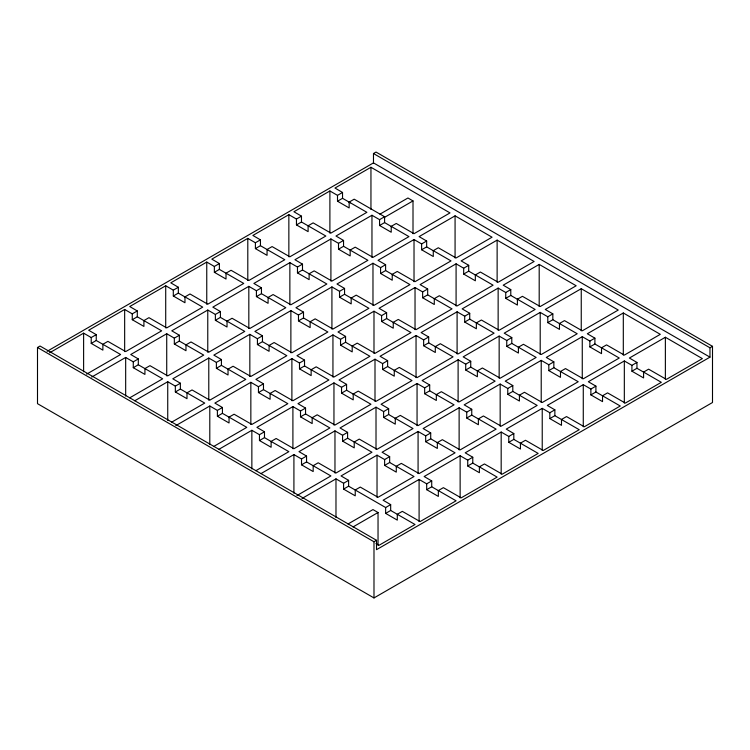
<?xml version="1.0" encoding="UTF-8"?>
<svg xmlns="http://www.w3.org/2000/svg" width="750" height="750" viewBox="0 0 750 750"><rect width="100%" height="100%" fill="white"/><g stroke="black" fill="none" stroke-linecap="round" stroke-linejoin="round"><path stroke-width="1.12" d="M373.481 153.525L376.012 152.062L712.5 346.331L712.5 402.506L373.988 597.938L37.5 403.669L37.5 347.494L40.031 346.031L376.519 540.3L376.519 549.666L709.969 357.15L709.969 347.794L373.481 153.525L373.481 162.881L709.969 357.15M47.128 351.3L373.481 162.881M49.631 352.781L83.616 333.159L91.219 337.547L96.244 334.65L88.678 330.234L124.659 309.459L132.263 313.856L137.297 310.95L129.731 306.534L165.712 285.769L173.306 290.156L178.341 287.25L170.775 282.844L206.756 262.069L214.359 266.456L219.384 263.55L211.828 259.144L247.8 238.369L255.403 242.756L260.438 239.85L252.872 235.444L288.853 214.669L296.456 219.056L301.481 216.15L293.916 211.744L329.897 190.969L337.5 195.356L342.534 192.459L334.969 188.044L370.95 167.269L450 212.916L414.019 233.691L396.244 223.472L391.219 226.369L391.219 232.228L379.556 225.497L379.556 219.647L371.962 215.259L335.981 236.025L343.547 240.441L343.547 246.291L338.512 249.197L338.512 243.338L330.909 238.95L294.928 259.725L302.494 264.131L302.494 269.991L297.469 272.887L297.469 267.037L289.866 262.65L253.884 283.425L261.45 287.831L261.45 293.681L256.416 296.588L256.416 290.738L248.822 286.35L212.841 307.125L220.406 311.531L220.406 317.381L227.203 321.309M91.219 337.547L91.219 343.406L96.244 340.5L120.609 354.516L86.625 374.137M132.263 313.856L132.263 319.706L137.297 316.8L161.653 330.825L125.672 351.591L107.906 341.372L102.872 344.278L102.872 350.128L91.219 343.406M173.306 290.156L173.306 296.006L178.341 293.1L185.137 297.028M214.359 266.456L214.359 272.306L219.384 269.4L243.75 283.425L207.769 304.2L189.994 293.981L184.969 296.878L184.969 302.738L173.306 296.006M255.403 242.756L255.403 248.606L260.438 245.7L284.794 259.725L248.822 280.5L231.047 270.281L226.013 273.188L226.013 279.037L214.359 272.306M296.456 219.056L296.456 224.906L301.481 222.009L325.847 236.025L289.866 256.8L272.091 246.581L267.056 249.488L267.056 255.338L255.403 248.606M337.5 195.356L337.5 201.216L342.534 198.309L350.297 202.791M337.5 201.216L349.153 207.938L349.153 202.088L354.188 199.181L384.591 216.741L384.591 222.591L391.388 226.519M91.697 377.062L125.672 357.45L133.275 361.837L138.309 358.931L130.744 354.516L166.725 333.75L174.328 338.137L179.353 335.231L171.788 330.825L207.769 310.05L215.372 314.438L220.406 311.531M379.959 214.153L407.944 197.991L413.006 200.916L413.006 233.691M256.416 290.738L261.45 287.831M297.469 267.037L302.494 264.131M338.512 243.338L343.547 240.441M379.556 219.647L384.591 216.741M384.019 217.65L413.006 200.916M133.275 361.837L133.275 367.688L138.309 364.781L162.666 378.806L129.684 397.847M174.328 338.137L174.328 343.988L179.353 341.081L203.719 355.106L167.737 375.881L149.963 365.663L144.928 368.559L144.928 374.419L133.275 367.688M215.372 314.438L215.372 320.287L220.406 317.381M379.556 225.497L384.591 222.591M215.372 320.287L227.025 327.019L227.025 321.169L232.059 318.263L249.834 328.481L285.806 307.706L261.45 293.681M134.756 400.772L167.737 381.731L175.341 386.119L180.366 383.212L172.8 378.806L208.781 358.031L216.384 362.419L221.419 359.513L213.853 355.106L249.834 334.331L257.428 338.719L262.462 335.812L254.897 331.406L290.878 310.631L298.481 315.019L303.506 312.122L295.95 307.706L331.922 286.931L339.525 291.328L344.559 288.422L336.994 284.006L372.975 263.241L380.578 267.628L385.603 264.722L378.038 260.316L414.019 239.541L421.622 243.928L426.656 241.022L419.091 236.616L455.072 215.841L492.056 237.197L456.084 257.972L438.309 247.753L433.275 250.659L433.275 256.509L421.622 249.778L421.622 243.928M175.341 386.119L175.341 391.969L180.366 389.062L204.731 403.087L171.75 422.128M216.384 362.419L216.384 368.269L221.419 365.363L245.775 379.387L209.794 400.162L192.028 389.944L186.994 392.85L186.994 398.7L175.341 391.969M257.428 338.719L257.428 344.569L262.462 341.672L269.259 345.591M298.481 315.019L298.481 320.878L303.506 317.972L327.872 331.988L291.891 352.762L274.116 342.544L269.091 345.45L269.091 351.3L257.428 344.569M339.525 291.328L339.525 297.178L344.559 294.272L368.916 308.297L332.944 329.062L315.169 318.844L310.134 321.75L310.134 327.6L298.481 320.878M380.578 267.628L380.578 273.478L385.603 270.572L409.969 284.597L373.988 305.372L356.212 295.144L351.178 298.05L351.178 303.9L339.525 297.178M421.622 249.778L426.656 246.872L433.453 250.8M175.819 425.634L209.794 406.012L217.397 410.4L222.431 407.494L214.866 403.087L250.847 382.312L258.45 386.7L263.475 383.794L255.909 379.387L291.891 358.612L299.494 363L304.528 360.103L296.962 355.688L332.944 334.913L340.538 339.309L345.572 336.403L338.006 331.988L373.988 311.222L381.591 315.609L386.616 312.703L379.05 308.297L415.031 287.522L422.634 291.909L427.669 289.003L420.103 284.597L456.084 263.822L463.678 268.209L468.712 265.303L461.147 260.897L497.128 240.122L534.122 261.478L498.141 282.253L480.366 272.034L475.341 274.941L475.341 280.791L463.678 274.059L463.678 268.209M217.397 410.4L217.397 416.25L222.431 413.344L246.788 427.369L213.806 446.409M258.45 386.7L258.45 392.55L263.475 389.653L287.841 403.669L251.859 424.444L234.084 414.225L229.05 417.131L229.05 422.981L217.397 416.25M299.494 363L299.494 368.859L304.528 365.953L311.325 369.872M340.538 339.309L340.538 345.159L345.572 342.253L369.928 356.278L333.956 377.044L316.181 366.825L311.147 369.731L311.147 375.581L299.494 368.859M381.591 315.609L381.591 321.459L386.616 318.553L410.981 332.578L375 353.353L357.225 343.134L352.2 346.031L352.2 351.891L340.538 345.159M422.634 291.909L422.634 297.759L427.669 294.853L452.025 308.878L416.044 329.653L398.278 319.434L393.244 322.341L393.244 328.191L381.591 321.459M463.678 274.059L468.712 271.153L475.509 275.081M218.878 449.334L251.859 430.294L259.462 434.681L264.488 431.784L256.922 427.369L292.903 406.594L300.506 410.991L305.541 408.084L297.975 403.669L333.956 382.903L341.55 387.291L346.584 384.384L339.019 379.978L375 359.203L382.603 363.591L387.628 360.684L380.072 356.278L416.044 335.503L423.647 339.891L428.681 336.984L421.116 332.578L457.097 311.803L464.7 316.191L469.725 313.284L462.159 308.878L498.141 288.103L505.744 292.491L510.778 289.594L503.212 285.178L539.194 264.403L576.178 285.769L540.206 306.534L522.431 296.316L517.397 299.222L517.397 305.072L505.744 298.35L505.744 292.491M259.462 434.681L259.462 440.541L264.488 437.634L288.853 451.65L255.872 470.7M300.506 410.991L300.506 416.841L305.541 413.934L329.897 427.959L293.916 448.725L276.15 438.506L271.116 441.412L271.116 447.262L259.462 440.541M341.55 387.291L341.55 393.141L346.584 390.234L353.381 394.163M382.603 363.591L382.603 369.441L387.628 366.534L411.994 380.559L376.012 401.334L358.238 391.116L353.212 394.012L353.212 399.872L341.55 393.141M423.647 339.891L423.647 345.741L428.681 342.834L453.038 356.859L417.056 377.634L399.291 367.416L394.256 370.322L394.256 376.172L382.603 369.441M464.7 316.191L464.7 322.041L469.725 319.144L494.091 333.159L458.109 353.934L440.334 343.716L435.3 346.622L435.3 352.472L423.647 345.741M505.744 298.35L510.778 295.444L517.575 299.363M260.934 473.625L293.916 454.575L301.519 458.972L306.553 456.066L298.988 451.65L334.969 430.884L342.572 435.272L347.597 432.366L340.031 427.959L376.012 407.184L383.616 411.572L388.65 408.666L381.084 404.259L417.056 383.484L424.659 387.872L429.694 384.966L422.128 380.559L458.109 359.784L465.712 364.172L470.738 361.266L463.172 356.859L499.153 336.084L506.756 340.472L511.791 337.575L504.225 333.159L540.206 312.384L547.8 316.781L552.834 313.875L545.269 309.459L581.25 288.694L618.244 310.05L582.263 330.825L564.487 320.606L559.462 323.503L559.462 329.363L547.8 322.631L547.8 316.781M301.519 458.972L301.519 464.822L306.553 461.916L330.909 475.941L296.934 495.553M342.572 435.272L342.572 441.122L347.597 438.216L371.962 452.241L335.981 473.016L318.206 462.797L313.172 465.694L313.172 471.553L301.519 464.822M383.616 411.572L383.616 417.422L388.65 414.516L395.447 418.444M424.659 387.872L424.659 393.722L429.694 390.816L454.05 404.841L418.078 425.616L400.303 415.397L395.269 418.303L395.269 424.153L383.616 417.422M465.712 364.172L465.712 370.022L470.738 367.125L495.103 381.141L459.122 401.916L441.347 391.697L436.322 394.603L436.322 400.453L424.659 393.722M506.756 340.472L506.756 346.331L511.791 343.425L536.147 357.45L500.166 378.216L482.4 367.997L477.366 370.903L477.366 376.753L465.712 370.022M547.8 322.631L552.834 319.725L559.631 323.653M301.997 498.478L335.981 478.866L343.584 483.253L348.609 480.347L341.044 475.941L377.025 455.166L384.628 459.553L389.662 456.647L382.097 452.241L418.078 431.466L425.672 435.853L430.706 432.947L423.141 428.541L459.122 407.766L466.725 412.153L471.75 409.256L464.194 404.841L500.166 384.066L507.769 388.463L512.803 385.556L505.237 381.141L541.219 360.375L548.822 364.762L553.847 361.856L546.281 357.45L582.263 336.675L589.866 341.062L594.9 338.156L587.334 333.75L623.306 312.975L660.3 334.331L624.328 355.106L606.553 344.887L601.519 347.794L601.519 353.644L589.866 346.913L589.866 341.062M343.584 483.253L343.584 489.103L348.609 486.197L385.641 507.534L390.675 504.628L383.109 500.222L419.091 479.447L426.694 483.834L431.719 480.928L424.153 476.522L460.134 455.747L467.738 460.134L472.772 457.238L465.206 452.822L501.178 432.047L508.781 436.444L513.816 433.538L506.25 429.122L542.231 408.356L549.834 412.744L554.859 409.838L547.294 405.431L583.275 384.656L590.878 389.044L595.913 386.137L588.347 381.731L624.328 360.956L631.922 365.344L636.956 362.438L629.391 358.031L665.372 337.256L702.366 358.612L666.384 379.387L648.609 369.169L643.584 372.075L643.584 377.925L631.922 371.194L631.922 365.344M384.628 459.553L384.628 465.403L389.662 462.497L414.019 476.522L378.038 497.297L360.272 487.078L355.238 489.984L355.238 495.834L343.584 489.103M425.672 435.853L425.672 441.703L430.706 438.806L437.503 442.725M466.725 412.153L466.725 418.012L471.75 415.106L496.116 429.122L460.134 449.897L442.359 439.678L437.334 442.584L437.334 448.434L425.672 441.703M507.769 388.463L507.769 394.312L512.803 391.406L537.159 405.431L501.178 426.197L483.412 415.978L478.378 418.884L478.378 424.734L466.725 418.012M548.822 364.762L548.822 370.613L553.847 367.706L578.212 381.731L542.231 402.506L524.456 392.278L519.422 395.184L519.422 401.034L507.769 394.312M589.866 346.913L594.9 344.006L601.697 347.934M347.991 524.006L372.975 509.587L378.038 512.512L378.038 545.278M353.053 526.931L378.038 512.512M385.641 507.534L385.641 513.384L390.675 510.478L415.031 524.503L379.05 545.278L376.012 543.525M426.694 483.834L426.694 489.684L431.719 486.788L456.084 500.803L420.103 521.578L402.328 511.359L397.294 514.266L397.294 520.116L385.641 513.384M467.738 460.134L467.738 465.994L472.772 463.087L479.569 467.006M508.781 436.444L508.781 442.294L513.816 439.387L538.172 453.412L502.2 474.178L484.425 463.959L479.391 466.866L479.391 472.716L467.738 465.994M549.834 412.744L549.834 418.594L554.859 415.688L579.225 429.713L543.244 450.487L525.469 440.269L520.444 443.166L520.444 449.025L508.781 442.294M590.878 389.044L590.878 394.894L595.913 391.988L620.269 406.012L584.288 426.788L566.522 416.569L561.487 419.475L561.487 425.325L549.834 418.594M631.922 371.194L636.956 368.287L643.753 372.216M37.5 347.494L373.988 541.763L376.519 540.3M709.969 347.794L712.5 346.331M349.153 202.088L366.891 212.325L330.909 233.1L313.134 222.881L308.109 225.787L308.109 231.638L296.456 224.906M391.219 226.369L408.956 236.616L372.975 257.381L355.2 247.162L350.166 250.069L350.166 255.919L338.512 249.197M433.275 250.659L451.012 260.897L415.031 281.672L397.256 271.453L392.231 274.35L392.231 280.209L380.578 273.478M475.341 274.941L493.078 285.178L457.097 305.953L439.322 295.734L434.288 298.641L434.288 304.491L422.634 297.759M517.397 299.222L535.134 309.459L499.153 330.234L481.378 320.016L476.353 322.922L476.353 328.772L464.7 322.041M559.462 323.503L577.2 333.75L541.219 354.516L523.444 344.297L518.409 347.203L518.409 353.053L506.756 346.331M601.519 347.794L619.256 358.031L583.275 378.806L565.5 368.588L560.475 371.484L560.475 377.344L548.822 370.613M643.584 372.075L661.322 382.312L625.341 403.087L607.566 392.869L602.531 395.775L602.531 401.625L590.878 394.894M343.547 246.291L367.903 260.316L331.922 281.081L314.156 270.863L309.122 273.769L309.122 279.619L297.469 272.887M302.494 269.991L326.859 284.006L290.878 304.781L273.103 294.562L268.078 297.469L268.078 303.319L256.416 296.588M184.969 296.878L202.706 307.125L166.725 327.9L148.95 317.672L143.916 320.578L143.916 326.428L132.263 319.706M227.025 321.169L244.762 331.406L208.781 352.181L191.006 341.962L185.981 344.869L185.981 350.719L174.328 343.988M269.091 345.45L286.828 355.688L250.847 376.462L233.072 366.244L228.038 369.15L228.038 375L216.384 368.269M311.147 369.731L328.884 379.978L292.903 400.744L275.128 390.525L270.103 393.431L270.103 399.281L258.45 392.55M353.212 394.012L370.95 404.259L334.969 425.034L317.194 414.806L312.159 417.712L312.159 423.562L300.506 416.841M395.269 418.303L413.006 428.541L377.025 449.316L359.25 439.097L354.225 442.003L354.225 447.853L342.572 441.122M437.334 442.584L455.072 452.822L419.091 473.597L401.316 463.378L396.281 466.284L396.281 472.134L384.628 465.403M479.391 466.866L497.128 477.113L461.147 497.878L443.372 487.659L438.347 490.566L438.347 496.416L426.694 489.684M665.372 337.256L665.372 379.387M636.956 362.438L636.956 368.287M624.328 360.956L624.328 403.087M623.306 312.975L623.306 355.106M595.913 386.137L595.913 391.988M594.9 338.156L594.9 344.006M583.275 384.656L583.275 426.788M582.263 336.675L582.263 378.806M581.25 288.694L581.25 330.825M554.859 409.838L554.859 415.688M553.847 361.856L553.847 367.706M552.834 313.875L552.834 319.725M542.231 408.356L542.231 450.487M541.219 360.375L541.219 402.506M540.206 312.384L540.206 354.516M539.194 264.403L539.194 306.534M513.816 433.538L513.816 439.387M512.803 385.556L512.803 391.406M511.791 337.575L511.791 343.425M510.778 289.594L510.778 295.444M501.178 432.047L501.178 474.178M500.166 384.066L500.166 426.197M499.153 336.084L499.153 378.216M498.141 288.103L498.141 330.234M497.128 240.122L497.128 282.253M472.772 457.238L472.772 463.087M471.75 409.256L471.75 415.106M470.738 361.266L470.738 367.125M469.725 313.284L469.725 319.144M468.712 265.303L468.712 271.153M460.134 455.747L460.134 497.878M459.122 407.766L459.122 449.897M458.109 359.784L458.109 401.916M457.097 311.803L457.097 353.934M456.084 263.822L456.084 305.953M455.072 215.841L455.072 257.972M431.719 480.928L431.719 486.788M430.706 432.947L430.706 438.806M429.694 384.966L429.694 390.816M428.681 336.984L428.681 342.834M427.669 289.003L427.669 294.853M426.656 241.022L426.656 246.872M419.091 479.447L419.091 521.578M418.078 431.466L418.078 473.597M417.056 383.484L417.056 425.616M416.044 335.503L416.044 377.634M415.031 287.522L415.031 329.653M414.019 239.541L414.019 281.672M390.675 504.628L390.675 510.478M389.662 456.647L389.662 462.497M388.65 408.666L388.65 414.516M387.628 360.684L387.628 366.534M386.616 312.703L386.616 318.553M385.603 264.722L385.603 270.572M377.025 455.166L377.025 497.297M376.012 407.184L376.012 449.316M375 359.203L375 401.334M373.988 311.222L373.988 353.353M373.988 541.763L373.988 597.938M372.975 263.241L372.975 305.372M371.962 215.259L371.962 257.381M370.95 167.269L370.95 209.4M348.609 480.347L348.609 486.197M347.597 432.366L347.597 438.216M346.584 384.384L346.584 390.234M345.572 336.403L345.572 342.253M344.559 288.422L344.559 294.272M342.534 192.459L342.534 198.309M335.981 478.866L335.981 517.481M334.969 430.884L334.969 473.016M333.956 382.903L333.956 425.034M332.944 334.913L332.944 377.044M331.922 286.931L331.922 329.062M330.909 238.95L330.909 281.081M329.897 190.969L329.897 233.1M306.553 456.066L306.553 461.916M305.541 408.084L305.541 413.934M304.528 360.103L304.528 365.953M303.506 312.122L303.506 317.972M301.481 216.15L301.481 222.009M293.916 454.575L293.916 493.2M292.903 406.594L292.903 448.725M291.891 358.612L291.891 400.744M290.878 310.631L290.878 352.762M289.866 262.65L289.866 304.781M288.853 214.669L288.853 256.8M264.488 431.784L264.488 437.634M263.475 383.794L263.475 389.653M262.462 335.812L262.462 341.672M260.438 239.85L260.438 245.7M251.859 430.294L251.859 468.919M250.847 382.312L250.847 424.444M249.834 334.331L249.834 376.462M248.822 286.35L248.822 328.481M247.8 238.369L247.8 280.5M222.431 407.494L222.431 413.344M221.419 359.513L221.419 365.363M219.384 263.55L219.384 269.4M209.794 406.012L209.794 444.628M208.781 358.031L208.781 400.162M207.769 310.05L207.769 352.181M206.756 262.069L206.756 304.2M180.366 383.212L180.366 389.062M179.353 335.231L179.353 341.081M178.341 287.25L178.341 293.1M167.737 381.731L167.737 420.347M166.725 333.75L166.725 375.881M165.712 285.769L165.712 327.9M138.309 358.931L138.309 364.781M137.297 310.95L137.297 316.8M125.672 357.45L125.672 396.066M124.659 309.459L124.659 351.591M96.244 334.65L96.244 340.5M83.616 333.159L83.616 371.784"/></g></svg>
